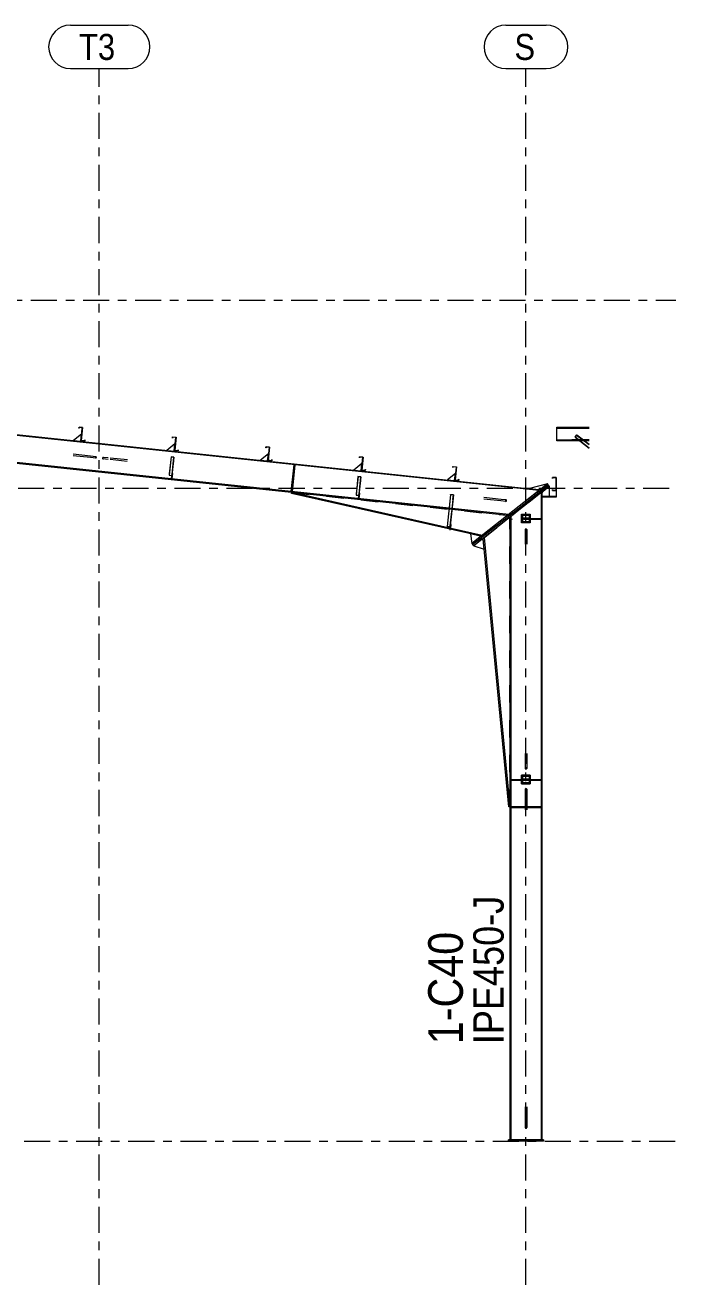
# Model space of a CAD drawing. Header units: millimetres. Extents: x -79 to 743, y -408 to 166.
# Drawn here: x 482.6 to 557.5, y -193.7 to -48.6 of the extents above; entities that cross this region are included whole.
import ezdxf

# ---------------------------------------------------------------- set-up
doc = ezdxf.new("R2010")
doc.units = ezdxf.units.MM
for name, pattern in [('XKITLINE00', [0]), ('XKITLINE02', [4, 2, -2]), ('XKITLINE03', [6, 3, -1, 1, -1])]:
    doc.linetypes.add(name, pattern=pattern)
for name, color, linetype, lineweight in [('Part', 2, 'Continuous', 0), ('PartMark', 7, 'Continuous', 0), ('S-grid', 1, 'Continuous', 0)]:
    doc.layers.add(name, color=color, linetype=linetype, lineweight=lineweight)
doc.styles.add('ARIAL', font='ARIAL.TTF')

# ---------------------------------------------------------------- blocks, each defined once
blk = doc.blocks.new('*A332')
at = {"layer": 'Part'}
blk.add_hatch(color=3, dxfattribs=at).paths.add_polyline_path([(532.49, -100.99), (532.5, -100.88), (532.52, -100.89), (532.51, -101.01), (532.09, -100.97), (532.25, -99.47), (531.86, -99.43), (531.85, -99.54), (531.84, -99.54), (531.85, -99.42), (532.27, -99.46), (532.11, -100.95)], flags=17)
blk = doc.blocks.new('*A333')
at = {"layer": 'Part'}
blk.add_hatch(color=3, dxfattribs=at).paths.add_polyline_path([(521.72, -99.86), (521.73, -99.75), (521.75, -99.75), (521.73, -99.87), (521.32, -99.83), (521.48, -98.34), (521.09, -98.3), (521.08, -98.41), (521.06, -98.4), (521.08, -98.28), (521.49, -98.32), (521.33, -99.82)], flags=17)
blk = doc.blocks.new('*A334')
at = {"layer": 'Part'}
blk.add_hatch(color=3, dxfattribs=at).paths.add_polyline_path([(510.95, -98.72), (510.96, -98.61), (510.97, -98.61), (510.96, -98.74), (510.54, -98.69), (510.7, -97.2), (510.32, -97.16), (510.31, -97.27), (510.29, -97.27), (510.3, -97.14), (510.72, -97.19), (510.56, -98.68)], flags=17)
blk = doc.blocks.new('*A335')
at = {"layer": 'Part'}
blk.add_hatch(color=3, dxfattribs=at).paths.add_polyline_path([(500.17, -97.58), (500.18, -97.48), (500.2, -97.48), (500.19, -97.6), (499.77, -97.56), (499.93, -96.06), (499.54, -96.02), (499.53, -96.13), (499.52, -96.13), (499.53, -96.01), (499.95, -96.05), (499.79, -97.54)], flags=17)
blk = doc.blocks.new('*A336')
at = {"layer": 'Part'}
blk.add_hatch(color=3, dxfattribs=at).paths.add_polyline_path([(489.4, -96.45), (489.41, -96.34), (489.43, -96.34), (489.41, -96.46), (489, -96.42), (489.16, -94.93), (488.77, -94.89), (488.76, -95), (488.74, -94.99), (488.76, -94.87), (489.17, -94.91), (489.01, -96.41)], flags=17)
blk = doc.blocks.new('*A415')
at = {"layer": 'Part'}
blk.add_hatch(color=3, dxfattribs=at).paths.add_polyline_path([(520.9, -100.58), (520.91, -100.56), (521.24, -100.59), (521.19, -101.01), (521.18, -101.01), (521.22, -100.61)], flags=17)
blk = doc.blocks.new('*A416')
at = {"layer": 'Part'}
blk.add_hatch(color=3, dxfattribs=at).paths.add_polyline_path([(531.58, -102.66), (531.58, -102.63), (531.91, -102.67), (531.85, -103.23), (531.84, -103.23), (531.89, -102.69)], flags=17)
blk = doc.blocks.new('*A455')
at = {"layer": 'Part'}
blk.add_hatch(color=3, dxfattribs=at).paths.add_polyline_path([(499.36, -98.31), (499.36, -98.28), (499.69, -98.32), (499.65, -98.74), (499.63, -98.74), (499.67, -98.34)], flags=17)
blk = doc.blocks.new('*A456')
at = {"layer": 'Part'}
blk.add_hatch(color=3, dxfattribs=at).paths.add_polyline_path([(543.32, -100.79), (543.32, -100.67), (543.74, -100.67), (543.74, -102.19), (543.32, -102.19), (543.32, -102.06), (543.33, -102.06), (543.33, -102.17), (543.72, -102.17), (543.72, -100.68), (543.33, -100.68), (543.33, -100.79)], flags=17)
blk = doc.blocks.new('*A466')
at = {"layer": 'Part'}
h = blk.add_hatch(color=3, dxfattribs=at)
h.paths.add_polyline_path([(539.84, -135.87), (539.84, -135.04), (540.68, -135.04), (540.68, -135.87)], flags=17)
h.paths.add_polyline_path([(539.88, -135.07), (539.88, -135.84), (540.64, -135.84), (540.64, -135.07)])
blk = doc.blocks.new('*A467')
at = {"layer": 'Part'}
blk.add_hatch(color=3, dxfattribs=at).paths.add_polyline_path([(532.49, -100.99), (532.5, -100.88), (532.52, -100.89), (532.51, -101.01), (532.09, -100.97), (532.25, -99.47), (531.86, -99.43), (531.85, -99.54), (531.84, -99.54), (531.85, -99.42), (532.27, -99.46), (532.11, -100.95)], flags=17)
blk = doc.blocks.new('*A468')
at = {"layer": 'Part'}
blk.add_hatch(color=3, dxfattribs=at).paths.add_polyline_path([(521.72, -99.86), (521.73, -99.75), (521.75, -99.75), (521.73, -99.87), (521.32, -99.83), (521.48, -98.34), (521.09, -98.3), (521.08, -98.41), (521.06, -98.4), (521.08, -98.28), (521.49, -98.32), (521.33, -99.82)], flags=17)
blk = doc.blocks.new('*A469')
at = {"layer": 'Part'}
blk.add_hatch(color=3, dxfattribs=at).paths.add_polyline_path([(510.95, -98.72), (510.96, -98.61), (510.97, -98.61), (510.96, -98.74), (510.54, -98.69), (510.7, -97.2), (510.32, -97.16), (510.31, -97.27), (510.29, -97.27), (510.3, -97.14), (510.72, -97.19), (510.56, -98.68)], flags=17)
blk = doc.blocks.new('*A470')
at = {"layer": 'Part'}
blk.add_hatch(color=3, dxfattribs=at).paths.add_polyline_path([(500.17, -97.58), (500.18, -97.48), (500.2, -97.48), (500.19, -97.6), (499.77, -97.56), (499.93, -96.06), (499.54, -96.02), (499.53, -96.13), (499.52, -96.13), (499.53, -96.01), (499.95, -96.05), (499.79, -97.54)], flags=17)
blk = doc.blocks.new('*A471')
at = {"layer": 'Part'}
blk.add_hatch(color=3, dxfattribs=at).paths.add_polyline_path([(489.4, -96.45), (489.41, -96.34), (489.43, -96.34), (489.41, -96.46), (489, -96.42), (489.16, -94.93), (488.77, -94.89), (488.76, -95), (488.74, -94.99), (488.76, -94.87), (489.17, -94.91), (489.01, -96.41)], flags=17)
blk = doc.blocks.new('*A1520')
at = {"layer": 'S-grid', "color": 1, "linetype": 'XKITLINE03', "lineweight": 0}
blk.add_line((44.44, -177.12), (557.53, -177.12), dxfattribs=at)
blk = doc.blocks.new('*A1521')
at = {"layer": 'S-grid', "color": 1, "linetype": 'XKITLINE03', "lineweight": 0}
blk.add_line((429.22, -80.25), (557.53, -80.25), dxfattribs=at)
blk = doc.blocks.new('*A1522')
at = {"layer": 'S-grid', "color": 1, "linetype": 'XKITLINE03', "lineweight": 0}
blk.add_line((-22.24, -101.91), (557.53, -101.91), dxfattribs=at)
blk = doc.blocks.new('*A1535')
at = {"layer": 'Part', "color": 7, "linetype": 'XKITLINE02', "lineweight": 0}
for p, q in [((490.08, -98.38), (487.62, -98.12)), ((490.09, -98.21), (487.64, -97.95))]:
    blk.add_line(p, q, dxfattribs=at)
at = {"layer": 'Part', "color": 2, "linetype": 'XKITLINE00', "lineweight": 0}
for p, q in [((490.69, -98.44), (490.08, -98.38)), ((490.71, -98.28), (490.09, -98.21)), ((490.66, -98.3), (490.63, -98.35)), ((490.63, -98.35), (490.65, -98.41)), ((490.65, -98.41), (490.69, -98.44)), ((490.71, -98.28), (490.66, -98.3)), ((490.69, -98.44), (490.74, -98.42)), ((490.75, -98.31), (490.71, -98.28)), ((490.74, -98.42), (490.76, -98.37)), ((490.76, -98.37), (490.75, -98.31))]:
    blk.add_line(p, q, dxfattribs=at)
blk = doc.blocks.new('*A1536')
at = {"layer": 'Part', "color": 2, "linetype": 'XKITLINE00', "lineweight": 0}
for p, q in [((491.49, -98.38), (491.46, -98.44)), ((491.46, -98.44), (491.48, -98.5)), ((491.48, -98.5), (491.52, -98.53)), ((491.54, -98.36), (491.49, -98.38)), ((491.52, -98.53), (491.57, -98.51)), ((492.1, -98.59), (491.52, -98.53)), ((492.11, -98.43), (491.54, -98.36)), ((491.58, -98.39), (491.54, -98.36)), ((491.57, -98.51), (491.6, -98.45)), ((491.6, -98.45), (491.58, -98.39))]:
    blk.add_line(p, q, dxfattribs=at)
at = {"layer": 'Part', "color": 7, "linetype": 'XKITLINE02', "lineweight": 0}
for p, q in [((494.32, -98.83), (492.1, -98.59)), ((494.34, -98.66), (492.11, -98.43))]:
    blk.add_line(p, q, dxfattribs=at)
blk = doc.blocks.new('*A1538')
at = {"layer": 'Part', "color": 7, "linetype": 'XKITLINE02', "lineweight": 0}
for p, q in [((537.39, -103.2), (535.17, -102.97)), ((537.38, -103.37), (535.15, -103.13))]:
    blk.add_line(p, q, dxfattribs=at)
at = {"layer": 'Part', "color": 2, "linetype": 'XKITLINE00', "lineweight": 0}
for p, q in [((537.95, -103.43), (537.38, -103.37)), ((537.97, -103.26), (537.39, -103.2)), ((537.92, -103.28), (537.89, -103.34)), ((537.89, -103.34), (537.91, -103.4)), ((537.91, -103.4), (537.95, -103.43)), ((537.97, -103.26), (537.92, -103.28)), ((537.95, -103.43), (538, -103.41)), ((538.01, -103.29), (537.97, -103.26)), ((538, -103.41), (538.03, -103.35)), ((538.03, -103.35), (538.01, -103.29))]:
    blk.add_line(p, q, dxfattribs=at)
blk = doc.blocks.new('*A1539')
at = {"layer": 'Part', "color": 7, "linetype": 'XKITLINE02', "lineweight": 0}
for p, q in [((540.18, -173.18), (540.18, -175.05)), ((540.34, -173.18), (540.34, -175.05))]:
    blk.add_line(p, q, dxfattribs=at)
at = {"layer": 'Part', "color": 2, "linetype": 'XKITLINE00', "lineweight": 0}
for p, q in [((540.18, -175.05), (540.18, -175.56)), ((540.2, -175.51), (540.18, -175.56)), ((540.26, -175.49), (540.2, -175.51)), ((540.32, -175.51), (540.26, -175.49)), ((540.34, -175.56), (540.32, -175.51)), ((540.34, -175.05), (540.34, -175.56)), ((540.18, -175.56), (540.2, -175.61)), ((540.2, -175.61), (540.26, -175.63)), ((540.26, -175.63), (540.32, -175.61)), ((540.32, -175.61), (540.34, -175.56))]:
    blk.add_line(p, q, dxfattribs=at)
blk = doc.blocks.new('*A1540')
at = {"layer": 'Part', "color": 2, "linetype": 'XKITLINE00', "lineweight": 0}
for p, q in [((540.2, -136.53), (540.18, -136.58)), ((540.18, -136.58), (540.18, -137.09)), ((540.18, -136.58), (540.2, -136.63)), ((540.26, -136.51), (540.2, -136.53)), ((540.2, -136.63), (540.26, -136.65)), ((540.32, -136.53), (540.26, -136.51)), ((540.26, -136.65), (540.32, -136.63)), ((540.34, -136.58), (540.32, -136.53)), ((540.32, -136.63), (540.34, -136.58)), ((540.34, -136.58), (540.34, -137.09))]:
    blk.add_line(p, q, dxfattribs=at)
at = {"layer": 'Part', "color": 7, "linetype": 'XKITLINE02', "lineweight": 0}
for p, q in [((540.18, -137.09), (540.18, -138.95)), ((540.34, -137.09), (540.34, -138.95))]:
    blk.add_line(p, q, dxfattribs=at)
blk = doc.blocks.new('*A1541')
at = {"layer": 'Part', "color": 2, "linetype": 'XKITLINE00', "lineweight": 0}
for p, q in [((531.84, -99.54), (531.85, -99.42)), ((531.85, -99.54), (531.84, -99.54)), ((531.85, -99.42), (532.27, -99.46)), ((531.86, -99.43), (531.85, -99.54)), ((532.25, -99.47), (531.86, -99.43)), ((532.09, -100.97), (532.25, -99.47)), ((532.27, -99.46), (532.11, -100.95)), ((532.51, -101.01), (532.09, -100.97)), ((532.11, -100.95), (532.49, -100.99)), ((532.49, -100.99), (532.5, -100.88)), ((532.5, -100.88), (532.52, -100.89)), ((532.52, -100.89), (532.51, -101.01))]:
    blk.add_line(p, q, dxfattribs=at)
blk = doc.blocks.new('*A1542')
at = {"layer": 'Part', "color": 2, "linetype": 'XKITLINE00', "lineweight": 0}
for p, q in [((521.06, -98.4), (521.08, -98.28)), ((521.08, -98.41), (521.06, -98.4)), ((521.08, -98.28), (521.49, -98.32)), ((521.09, -98.3), (521.08, -98.41)), ((521.48, -98.34), (521.09, -98.3)), ((521.32, -99.83), (521.48, -98.34)), ((521.49, -98.32), (521.33, -99.82)), ((521.73, -99.87), (521.32, -99.83)), ((521.33, -99.82), (521.72, -99.86)), ((521.72, -99.86), (521.73, -99.75)), ((521.73, -99.75), (521.75, -99.75)), ((521.75, -99.75), (521.73, -99.87))]:
    blk.add_line(p, q, dxfattribs=at)
blk = doc.blocks.new('*A1543')
at = {"layer": 'Part', "color": 2, "linetype": 'XKITLINE00', "lineweight": 0}
for p, q in [((510.29, -97.27), (510.3, -97.14)), ((510.3, -97.14), (510.72, -97.19)), ((510.32, -97.16), (510.31, -97.27)), ((510.7, -97.2), (510.32, -97.16)), ((510.54, -98.69), (510.7, -97.2)), ((510.72, -97.19), (510.56, -98.68)), ((510.31, -97.27), (510.29, -97.27)), ((510.95, -98.72), (510.96, -98.61)), ((510.96, -98.61), (510.97, -98.61)), ((510.97, -98.61), (510.96, -98.74)), ((510.96, -98.74), (510.54, -98.69)), ((510.56, -98.68), (510.95, -98.72))]:
    blk.add_line(p, q, dxfattribs=at)
blk = doc.blocks.new('*A1544')
at = {"layer": 'Part', "color": 2, "linetype": 'XKITLINE00', "lineweight": 0}
for p, q in [((499.52, -96.13), (499.53, -96.01)), ((499.53, -96.13), (499.52, -96.13)), ((499.53, -96.01), (499.95, -96.05)), ((499.54, -96.02), (499.53, -96.13)), ((499.93, -96.06), (499.54, -96.02)), ((499.77, -97.56), (499.93, -96.06)), ((499.95, -96.05), (499.79, -97.54)), ((500.19, -97.6), (499.77, -97.56)), ((499.79, -97.54), (500.17, -97.58)), ((500.17, -97.58), (500.18, -97.48)), ((500.18, -97.48), (500.2, -97.48)), ((500.2, -97.48), (500.19, -97.6))]:
    blk.add_line(p, q, dxfattribs=at)
blk = doc.blocks.new('*A1545')
at = {"layer": 'Part', "color": 2, "linetype": 'XKITLINE00', "lineweight": 0}
for p, q in [((488.74, -94.99), (488.76, -94.87)), ((488.76, -95), (488.74, -94.99)), ((488.76, -94.87), (489.17, -94.91)), ((488.77, -94.89), (488.76, -95)), ((489.16, -94.93), (488.77, -94.89)), ((489, -96.42), (489.16, -94.93)), ((489.17, -94.91), (489.01, -96.41)), ((489.41, -96.46), (489, -96.42)), ((489.01, -96.41), (489.4, -96.45)), ((489.4, -96.45), (489.41, -96.34)), ((489.41, -96.34), (489.43, -96.34)), ((489.43, -96.34), (489.41, -96.46))]:
    blk.add_line(p, q, dxfattribs=at)
blk = doc.blocks.new('*A1550')
at = {"layer": 'Part', "color": 2, "linetype": 'XKITLINE00', "lineweight": 0}
for p, q in [((540.2, -106.61), (540.18, -106.66)), ((540.18, -106.66), (540.18, -107.05)), ((540.18, -106.66), (540.2, -106.72)), ((540.26, -106.59), (540.2, -106.61)), ((540.2, -106.72), (540.26, -106.74)), ((540.32, -106.61), (540.26, -106.59)), ((540.26, -106.74), (540.32, -106.72)), ((540.34, -106.66), (540.32, -106.61)), ((540.32, -106.72), (540.34, -106.66)), ((540.34, -106.66), (540.34, -107.05))]:
    blk.add_line(p, q, dxfattribs=at)
at = {"layer": 'Part', "color": 7, "linetype": 'XKITLINE02', "lineweight": 0}
for p, q in [((540.18, -107.05), (540.18, -108.37)), ((540.34, -107.05), (540.34, -108.37))]:
    blk.add_line(p, q, dxfattribs=at)
blk = doc.blocks.new('*A1551')
at = {"layer": 'Part', "color": 7, "linetype": 'XKITLINE02', "lineweight": 0}
for p, q in [((540.18, -132.48), (540.18, -133.79)), ((540.34, -132.48), (540.34, -133.79))]:
    blk.add_line(p, q, dxfattribs=at)
at = {"layer": 'Part', "color": 2, "linetype": 'XKITLINE00', "lineweight": 0}
for p, q in [((540.18, -133.79), (540.18, -134.18)), ((540.2, -134.13), (540.18, -134.18)), ((540.18, -134.18), (540.2, -134.24)), ((540.26, -134.11), (540.2, -134.13)), ((540.2, -134.24), (540.26, -134.26)), ((540.32, -134.13), (540.26, -134.11)), ((540.26, -134.26), (540.32, -134.24)), ((540.34, -134.18), (540.32, -134.13)), ((540.32, -134.24), (540.34, -134.18)), ((540.34, -133.79), (540.34, -134.18))]:
    blk.add_line(p, q, dxfattribs=at)
blk = doc.blocks.new('*A1552')
at = {"layer": 'Part', "color": 7, "linetype": 'XKITLINE02', "lineweight": 0}
for p, q in [((540.68, -135.04), (539.84, -135.04)), ((539.84, -135.04), (539.84, -135.87)), ((539.84, -135.87), (540.68, -135.87)), ((539.88, -135.84), (539.88, -135.07)), ((539.88, -135.07), (540.64, -135.07)), ((540.64, -135.84), (539.88, -135.84)), ((540.64, -135.07), (540.64, -135.84)), ((540.68, -135.87), (540.68, -135.04))]:
    blk.add_line(p, q, dxfattribs=at)
blk = doc.blocks.new('*A1553')
at = {"layer": 'Part', "color": 7, "linetype": 'XKITLINE02', "lineweight": 0}
for p, q in [((539.84, -104.98), (539.84, -105.82)), ((540.68, -104.98), (539.84, -104.98)), ((539.84, -105.82), (540.68, -105.82)), ((539.88, -105.78), (539.88, -105.02)), ((539.88, -105.02), (540.64, -105.02)), ((540.64, -105.78), (539.88, -105.78)), ((540.64, -105.02), (540.64, -105.78)), ((540.68, -105.82), (540.68, -104.98))]:
    blk.add_line(p, q, dxfattribs=at)
blk = doc.blocks.new('*A1554')
at = {"layer": 'Part', "color": 7, "linetype": 'XKITLINE02', "lineweight": 0}
for p, q in [((543.32, -100.67), (543.32, -100.79)), ((543.74, -100.67), (543.32, -100.67)), ((543.32, -100.79), (543.33, -100.79)), ((543.33, -100.79), (543.33, -100.68)), ((543.33, -100.68), (543.72, -100.68)), ((543.72, -100.68), (543.72, -102.17)), ((543.74, -102.19), (543.74, -100.67)), ((543.33, -102.06), (543.32, -102.06)), ((543.32, -102.06), (543.32, -102.19)), ((543.32, -102.19), (543.74, -102.19)), ((543.33, -102.17), (543.33, -102.06)), ((543.72, -102.17), (543.33, -102.17))]:
    blk.add_line(p, q, dxfattribs=at)
blk = doc.blocks.new('*A1555')
at = {"layer": 'Part', "color": 2, "linetype": 'XKITLINE00', "lineweight": 0}
for p, q in [((543.8, -94.87), (547.53, -94.87)), ((543.8, -96.46), (543.8, -94.87)), ((543.8, -94.99), (547.53, -94.99)), ((543.8, -95), (547.53, -95)), ((546.4, -96.42), (543.8, -96.42)), ((546.46, -96.46), (543.8, -96.46)), ((547.53, -96.42), (546.99, -96.42)), ((547.53, -96.46), (547.04, -96.46))]:
    blk.add_line(p, q, dxfattribs=at)
at = {"layer": 'Part', "color": 7, "linetype": 'XKITLINE02', "lineweight": 0}
for p, q in [((543.8, -94.89), (547.53, -94.89)), ((543.8, -94.91), (547.53, -94.91)), ((543.8, -94.93), (547.53, -94.93)), ((543.8, -96.34), (547.53, -96.34)), ((547.53, -96.34), (543.8, -96.34)), ((543.8, -96.41), (547.53, -96.41)), ((547.53, -96.45), (543.8, -96.45)), ((546.4, -96.42), (546.4, -96.42)), ((546.99, -96.42), (546.4, -96.42)), ((546.46, -96.46), (546.46, -96.46)), ((547.04, -96.46), (546.46, -96.46))]:
    blk.add_line(p, q, dxfattribs=at)
blk = doc.blocks.new('*A1808')
at = {"layer": 'S-grid', "color": 1, "linetype": 'XKITLINE03', "lineweight": 0}
blk.add_line((540.26, -193.67), (540.26, -53.58), dxfattribs=at)
at = {"layer": 'S-grid', "color": 3, "style": 'ARIAL', "width": 0.85}
blk.add_text('S', height=3, dxfattribs=at).set_placement((538.93, -52.58))
blk = doc.blocks.new('*A1809')
at = {"layer": 'S-grid', "color": 1, "linetype": 'XKITLINE03', "lineweight": 0}
blk.add_line((491.09, -193.67), (491.09, -53.58), dxfattribs=at)
at = {"layer": 'S-grid', "color": 3, "style": 'ARIAL', "width": 0.85}
blk.add_text('T3', height=3, dxfattribs=at).set_placement((488.76, -52.58))
blk = doc.blocks.new('*A1815')
at = {"layer": 'Part', "color": 2, "linetype": 'XKITLINE00', "lineweight": 0}
for p, q in [((513.26, -102.52), (513.29, -102.42)), ((535.09, -107.45), (513.26, -102.52)), ((535.2, -107.36), (513.29, -102.42)), ((538.05, -105.12), (538.02, -105.03))]:
    blk.add_line(p, q, dxfattribs=at)
at = {"layer": 'Part', "color": 7, "linetype": 'XKITLINE02', "lineweight": 0}
for p, q in [((513.29, -102.42), (538.02, -105.03)), ((535.09, -107.45), (538.05, -105.12)), ((535.2, -107.36), (538.05, -105.12)), ((538.02, -105.03), (538.05, -105.12)), ((538.05, -105.12), (538.05, -105.12))]:
    blk.add_line(p, q, dxfattribs=at)
blk = doc.blocks.new('*A1816')
at = {"layer": 'Part', "color": 2, "linetype": 'XKITLINE00', "lineweight": 0}
for p, q in [((510.65, -97.28), (510.49, -98.77)), ((510.69, -97.28), (510.65, -97.28)), ((510.54, -98.69), (510.54, -98.78))]:
    blk.add_line(p, q, dxfattribs=at)
at = {"layer": 'Part', "color": 7, "linetype": 'XKITLINE02', "lineweight": 0}
for p, q in [((510.54, -98.69), (510.69, -97.28)), ((510.54, -98.78), (510.49, -98.77))]:
    blk.add_line(p, q, dxfattribs=at)
blk = doc.blocks.new('*A1817')
at = {"layer": 'Part', "color": 2, "linetype": 'XKITLINE00', "lineweight": 0}
blk.add_line((510.58, -97.94), (509.67, -98.68), dxfattribs=at)
at = {"layer": 'Part', "color": 7, "linetype": 'XKITLINE02', "lineweight": 0}
for p, q in [((510.49, -98.77), (510.58, -97.94)), ((509.67, -98.68), (510.49, -98.77))]:
    blk.add_line(p, q, dxfattribs=at)
blk = doc.blocks.new('*A1818')
at = {"layer": 'Part', "color": 2, "linetype": 'XKITLINE00', "lineweight": 0}
for p, q in [((513.21, -102.3), (513.54, -99.2)), ((513.62, -99.21), (513.3, -102.31))]:
    blk.add_line(p, q, dxfattribs=at)
at = {"layer": 'Part', "color": 7, "linetype": 'XKITLINE02', "lineweight": 0}
for p, q in [((513.53, -99.33), (513.61, -99.34)), ((513.62, -99.21), (513.54, -99.2)), ((513.3, -102.31), (513.21, -102.3)), ((513.31, -102.19), (513.23, -102.18))]:
    blk.add_line(p, q, dxfattribs=at)
blk = doc.blocks.new('*A1819')
at = {"layer": 'Part', "color": 7, "linetype": 'XKITLINE02', "lineweight": 0}
for p, q in [((513.54, -99.2), (513.21, -102.3)), ((513.3, -102.31), (513.62, -99.21)), ((513.53, -99.33), (513.61, -99.34)), ((513.62, -99.21), (513.54, -99.2)), ((513.21, -102.3), (513.3, -102.31)), ((513.23, -102.18), (513.31, -102.19))]:
    blk.add_line(p, q, dxfattribs=at)
blk = doc.blocks.new('*A1820')
at = {"layer": 'Part', "color": 2, "linetype": 'XKITLINE00', "lineweight": 0}
for p, q in [((520.9, -100.58), (520.68, -102.7)), ((520.9, -100.58), (520.91, -100.56)), ((521.22, -100.61), (520.9, -100.58)), ((520.91, -100.56), (521.24, -100.59)), ((521.18, -101.01), (520.97, -102.98)), ((521.24, -100.59), (521.01, -102.76)), ((521.18, -101.01), (521.22, -100.61)), ((521.18, -101.01), (521.19, -101.01)), ((520.68, -102.7), (521, -102.73)), ((520.97, -102.98), (520.99, -102.98))]:
    blk.add_line(p, q, dxfattribs=at)
at = {"layer": 'Part', "color": 7, "linetype": 'XKITLINE02', "lineweight": 0}
for p, q in [((520.68, -102.68), (521.01, -102.72)), ((520.99, -102.98), (521.01, -102.76))]:
    blk.add_line(p, q, dxfattribs=at)
blk = doc.blocks.new('*A1821')
at = {"layer": 'Part', "color": 7, "linetype": 'XKITLINE02', "lineweight": 0}
for p, q in [((520.91, -100.56), (520.68, -102.7)), ((521.22, -100.61), (520.97, -102.98)), ((520.99, -102.98), (521.24, -100.59)), ((520.68, -102.68), (521.01, -102.72)), ((520.68, -102.7), (521, -102.73)), ((520.97, -102.98), (520.99, -102.98))]:
    blk.add_line(p, q, dxfattribs=at)
blk = doc.blocks.new('*A1822')
at = {"layer": 'Part', "color": 2, "linetype": 'XKITLINE00', "lineweight": 0}
for p, q in [((521.43, -98.42), (521.27, -99.91)), ((521.47, -98.42), (521.43, -98.42)), ((521.32, -99.83), (521.31, -99.91))]:
    blk.add_line(p, q, dxfattribs=at)
at = {"layer": 'Part', "color": 7, "linetype": 'XKITLINE02', "lineweight": 0}
for p, q in [((521.32, -99.83), (521.47, -98.42)), ((521.31, -99.91), (521.27, -99.91))]:
    blk.add_line(p, q, dxfattribs=at)
blk = doc.blocks.new('*A1823')
at = {"layer": 'Part', "color": 2, "linetype": 'XKITLINE00', "lineweight": 0}
blk.add_line((521.36, -99.08), (520.44, -99.82), dxfattribs=at)
at = {"layer": 'Part', "color": 7, "linetype": 'XKITLINE02', "lineweight": 0}
for p, q in [((520.44, -99.82), (521.27, -99.91)), ((521.27, -99.91), (521.36, -99.08))]:
    blk.add_line(p, q, dxfattribs=at)
blk = doc.blocks.new('*A1824')
at = {"layer": 'Part', "color": 2, "linetype": 'XKITLINE00', "lineweight": 0}
for p, q in [((531.58, -102.66), (531.19, -106.34)), ((531.91, -102.67), (531.53, -106.28)), ((531.58, -102.66), (531.58, -102.63)), ((531.58, -102.63), (531.91, -102.67)), ((531.89, -102.69), (531.58, -102.66)), ((531.84, -103.23), (531.89, -102.69)), ((531.84, -103.23), (531.49, -106.52)), ((531.84, -103.23), (531.85, -103.23)), ((531.19, -106.34), (531.5, -106.38))]:
    blk.add_line(p, q, dxfattribs=at)
at = {"layer": 'Part', "color": 7, "linetype": 'XKITLINE02', "lineweight": 0}
for p, q in [((531.52, -106.37), (531.19, -106.33)), ((531.49, -106.52), (531.48, -106.56)), ((531.48, -106.56), (531.5, -106.57)), ((531.53, -106.28), (531.5, -106.57))]:
    blk.add_line(p, q, dxfattribs=at)
blk = doc.blocks.new('*A1825')
at = {"layer": 'Part', "color": 7, "linetype": 'XKITLINE02', "lineweight": 0}
for p, q in [((531.58, -102.63), (531.19, -106.34)), ((531.89, -102.69), (531.48, -106.56)), ((531.5, -106.57), (531.91, -102.67)), ((531.19, -106.33), (531.52, -106.37)), ((531.19, -106.34), (531.5, -106.38)), ((531.48, -106.56), (531.5, -106.57))]:
    blk.add_line(p, q, dxfattribs=at)
blk = doc.blocks.new('*A1826')
at = {"layer": 'Part', "color": 2, "linetype": 'XKITLINE00', "lineweight": 0}
for p, q in [((532.2, -99.55), (532.04, -101.04)), ((532.24, -99.56), (532.2, -99.55)), ((532.09, -100.97), (532.08, -101.05))]:
    blk.add_line(p, q, dxfattribs=at)
at = {"layer": 'Part', "color": 7, "linetype": 'XKITLINE02', "lineweight": 0}
for p, q in [((532.09, -100.97), (532.24, -99.56)), ((532.08, -101.05), (532.04, -101.04))]:
    blk.add_line(p, q, dxfattribs=at)
blk = doc.blocks.new('*A1827')
at = {"layer": 'Part', "color": 2, "linetype": 'XKITLINE00', "lineweight": 0}
blk.add_line((532.13, -100.22), (531.21, -100.96), dxfattribs=at)
at = {"layer": 'Part', "color": 7, "linetype": 'XKITLINE02', "lineweight": 0}
for p, q in [((531.21, -100.96), (532.04, -101.04)), ((532.04, -101.04), (532.13, -100.22))]:
    blk.add_line(p, q, dxfattribs=at)
blk = doc.blocks.new('*A1828')
at = {"layer": 'Part', "color": 2, "linetype": 'XKITLINE00', "lineweight": 0}
for p, q in [((520.97, -103.12), (521.01, -102.76)), ((521.08, -102.5), (521.01, -103.12)), ((521.04, -102.5), (521.08, -102.5))]:
    blk.add_line(p, q, dxfattribs=at)
at = {"layer": 'Part', "color": 7, "linetype": 'XKITLINE02', "lineweight": 0}
for p, q in [((520.98, -103), (521.03, -103)), ((521.01, -102.76), (521.04, -102.5)), ((521.01, -103.12), (520.97, -103.12))]:
    blk.add_line(p, q, dxfattribs=at)
blk = doc.blocks.new('*A1829')
at = {"layer": 'Part', "color": 7, "linetype": 'XKITLINE02', "lineweight": 0}
for p, q in [((521.04, -102.5), (520.97, -103.12)), ((520.98, -103), (521.03, -103)), ((521.01, -103.12), (521.08, -102.5)), ((521.08, -102.5), (521.04, -102.5)), ((520.97, -103.12), (521.01, -103.12))]:
    blk.add_line(p, q, dxfattribs=at)
blk = doc.blocks.new('*A1830')
at = {"layer": 'Part', "color": 7, "linetype": 'XKITLINE02', "lineweight": 0}
for p, q in [((531.51, -106.53), (531.49, -106.64)), ((531.5, -106.57), (531.54, -106.58)), ((531.53, -106.28), (531.55, -106.08)), ((531.55, -106.54), (531.53, -106.65))]:
    blk.add_line(p, q, dxfattribs=at)
at = {"layer": 'Part', "color": 2, "linetype": 'XKITLINE00', "lineweight": 0}
for p, q in [((531.49, -106.64), (531.49, -106.7)), ((531.53, -106.7), (531.49, -106.7)), ((531.53, -106.28), (531.51, -106.53)), ((531.53, -106.7), (531.53, -106.65)), ((531.59, -106.08), (531.55, -106.54)), ((531.55, -106.08), (531.59, -106.08))]:
    blk.add_line(p, q, dxfattribs=at)
blk = doc.blocks.new('*A1831')
at = {"layer": 'Part', "color": 7, "linetype": 'XKITLINE02', "lineweight": 0}
for p, q in [((531.55, -106.08), (531.49, -106.7)), ((531.49, -106.7), (531.53, -106.7)), ((531.5, -106.57), (531.54, -106.58)), ((531.53, -106.7), (531.59, -106.08)), ((531.59, -106.08), (531.55, -106.08))]:
    blk.add_line(p, q, dxfattribs=at)
blk = doc.blocks.new('*A1832')
at = {"layer": 'Part', "color": 2, "linetype": 'XKITLINE00', "lineweight": 0}
for p, q in [((542.74, -101.42), (534.04, -108.28)), ((542.85, -101.55), (534.14, -108.41)), ((542.85, -101.55), (542.74, -101.42)), ((534.04, -108.28), (534.14, -108.41))]:
    blk.add_line(p, q, dxfattribs=at)
blk = doc.blocks.new('*A1833')
at = {"layer": 'Part', "color": 2, "linetype": 'XKITLINE00', "lineweight": 0}
for p, q in [((542.85, -101.55), (534.14, -108.41)), ((542.95, -101.68), (542.85, -101.55)), ((542.95, -101.68), (534.24, -108.54)), ((534.24, -108.54), (534.14, -108.41))]:
    blk.add_line(p, q, dxfattribs=at)
blk = doc.blocks.new('*A1834')
at = {"layer": 'Part', "color": 7, "linetype": 'XKITLINE02', "lineweight": 0}
for p, q in [((539.76, -105.36), (539.76, -105.44)), ((540.76, -105.36), (539.76, -105.36)), ((539.76, -105.44), (540.76, -105.44)), ((540.76, -105.44), (540.76, -105.36))]:
    blk.add_line(p, q, dxfattribs=at)
blk = doc.blocks.new('*A1835')
at = {"layer": 'Part', "color": 7, "linetype": 'XKITLINE02', "lineweight": 0}
for p, q in [((539.76, -104.9), (540.76, -104.9)), ((539.76, -105.9), (539.76, -104.9)), ((540.76, -105.9), (539.76, -105.9)), ((540.76, -104.9), (540.76, -105.9))]:
    blk.add_line(p, q, dxfattribs=at)
blk = doc.blocks.new('*A1836')
at = {"layer": 'Part', "color": 7, "linetype": 'XKITLINE02', "lineweight": 0}
for p, q in [((542.02, -105.44), (538.5, -105.44)), ((538.5, -105.53), (538.5, -105.44)), ((542.02, -105.53), (538.5, -105.53)), ((538.63, -105.44), (538.63, -105.53)), ((541.89, -105.53), (541.89, -105.44)), ((542.02, -105.44), (542.02, -105.53))]:
    blk.add_line(p, q, dxfattribs=at)
blk = doc.blocks.new('*A1837')
at = {"layer": 'Part', "color": 2, "linetype": 'XKITLINE00', "lineweight": 0}
for p, q in [((543.78, -102.85), (542.14, -102.85)), ((542.14, -102.89), (543.78, -102.89)), ((543.78, -102.89), (543.78, -102.85))]:
    blk.add_line(p, q, dxfattribs=at)
at = {"layer": 'Part', "color": 7, "linetype": 'XKITLINE02', "lineweight": 0}
blk.add_line((542.14, -102.85), (542.14, -102.89), dxfattribs=at)
blk = doc.blocks.new('*A1838')
at = {"layer": 'Part', "color": 2, "linetype": 'XKITLINE00', "lineweight": 0}
for p, q in [((543.78, -100.77), (543.74, -100.77)), ((543.78, -102.85), (543.78, -100.77)), ((543.74, -102.19), (543.74, -102.85)), ((543.74, -102.85), (543.78, -102.85))]:
    blk.add_line(p, q, dxfattribs=at)
at = {"layer": 'Part', "color": 7, "linetype": 'XKITLINE02', "lineweight": 0}
blk.add_line((543.74, -100.77), (543.74, -102.19), dxfattribs=at)
blk = doc.blocks.new('*A1839')
at = {"layer": 'Part', "color": 2, "linetype": 'XKITLINE00', "lineweight": 0}
for p, q in [((542.14, -102.45), (542.23, -102.24)), ((542.95, -101.68), (542.95, -102.85))]:
    blk.add_line(p, q, dxfattribs=at)
at = {"layer": 'Part', "color": 7, "linetype": 'XKITLINE02', "lineweight": 0}
for p, q in [((542.14, -102.85), (542.14, -102.45)), ((542.95, -102.85), (542.14, -102.85)), ((542.23, -102.24), (542.95, -101.68))]:
    blk.add_line(p, q, dxfattribs=at)
blk = doc.blocks.new('*A1840')
at = {"layer": 'Part', "color": 7, "linetype": 'XKITLINE02', "lineweight": 0}
for p, q in [((535.23, -107.76), (534.24, -108.54)), ((535.45, -108.93), (535.34, -107.81))]:
    blk.add_line(p, q, dxfattribs=at)
at = {"layer": 'Part', "color": 2, "linetype": 'XKITLINE00', "lineweight": 0}
for p, q in [((534.24, -108.54), (535.45, -108.93)), ((535.34, -107.81), (535.23, -107.76))]:
    blk.add_line(p, q, dxfattribs=at)
blk = doc.blocks.new('*A1841')
at = {"layer": 'Part', "color": 2, "linetype": 'XKITLINE00', "lineweight": 0}
for p, q in [((533.87, -107.17), (534.04, -108.28)), ((534.97, -107.42), (535, -107.53))]:
    blk.add_line(p, q, dxfattribs=at)
at = {"layer": 'Part', "color": 7, "linetype": 'XKITLINE02', "lineweight": 0}
for p, q in [((534.97, -107.42), (533.87, -107.17)), ((535, -107.53), (534.04, -108.28))]:
    blk.add_line(p, q, dxfattribs=at)
blk = doc.blocks.new('*A1842')
at = {"layer": 'Part', "color": 2, "linetype": 'XKITLINE00', "lineweight": 0}
for p, q in [((542.74, -101.42), (540.66, -101.95)), ((541.77, -102.07), (542, -102.01))]:
    blk.add_line(p, q, dxfattribs=at)
at = {"layer": 'Part', "color": 7, "linetype": 'XKITLINE02', "lineweight": 0}
for p, q in [((542, -102.01), (542.74, -101.42)), ((540.66, -101.95), (541.77, -102.07))]:
    blk.add_line(p, q, dxfattribs=at)
blk = doc.blocks.new('*A1986')
at = {"layer": 'Part', "color": 7, "linetype": 'XKITLINE02', "lineweight": 0}
for p, q in [((442.46, -94.95), (442.81, -91.63)), ((445.54, -95.27), (445.21, -95.24)), ((445.56, -95.17), (445.22, -95.13)), ((541.9, -102.08), (538.15, -105.04)), ((531.73, -104.36), (531.4, -104.33)), ((531.74, -104.26), (531.41, -104.22))]:
    blk.add_line(p, q, dxfattribs=at)
at = {"layer": 'Part', "color": 2, "linetype": 'XKITLINE00', "lineweight": 0}
for p, q in [((541.78, -102.18), (442.8, -91.74)), ((442.81, -91.63), (541.9, -102.08)), ((445.21, -95.24), (442.46, -94.95)), ((445.22, -95.13), (442.47, -94.84)), ((531.4, -104.33), (445.54, -95.27)), ((531.41, -104.22), (445.56, -95.17)), ((538.15, -105.04), (531.73, -104.36)), ((538.27, -104.94), (531.74, -104.26))]:
    blk.add_line(p, q, dxfattribs=at)
blk = doc.blocks.new('*A1987')
at = {"layer": 'Part', "color": 7, "linetype": 'XKITLINE02', "lineweight": 0}
for p, q in [((542.14, -102.32), (538.39, -105.28)), ((538.5, -135.5), (538.5, -135.58)), ((542.02, -135.5), (542.02, -135.58)), ((538.39, -176.95), (542.14, -176.95))]:
    blk.add_line(p, q, dxfattribs=at)
at = {"layer": 'Part', "color": 2, "linetype": 'XKITLINE00', "lineweight": 0}
for p, q in [((542.02, -102.41), (542.02, -135.5)), ((542.14, -176.95), (542.14, -102.32)), ((538.39, -105.28), (538.39, -176.95)), ((538.5, -105.19), (538.5, -135.5)), ((538.5, -135.58), (538.5, -176.95)), ((542.02, -135.58), (542.02, -176.95))]:
    blk.add_line(p, q, dxfattribs=at)
blk = doc.blocks.new('*A1988')
at = {"layer": 'Part', "color": 7, "linetype": 'XKITLINE02', "lineweight": 0}
for p, q in [((535.33, -107.69), (538.29, -105.35)), ((538.29, -105.35), (538.39, -105.4)), ((538.39, -138.61), (538.39, -105.4)), ((538.39, -138.61), (538.39, -105.4)), ((538.39, -105.4), (538.39, -105.4))]:
    blk.add_line(p, q, dxfattribs=at)
at = {"layer": 'Part', "color": 2, "linetype": 'XKITLINE00', "lineweight": 0}
for p, q in [((538.39, -105.4), (538.29, -105.35)), ((538.27, -138.62), (535.33, -107.69)), ((535.44, -107.6), (538.39, -138.61)), ((538.39, -138.61), (538.27, -138.62))]:
    blk.add_line(p, q, dxfattribs=at)
blk = doc.blocks.new('*A1989')
at = {"layer": 'Part', "color": 2, "linetype": 'XKITLINE00', "lineweight": 0}
for p, q in [((542.02, -138.61), (538.5, -138.61)), ((538.5, -138.69), (542.02, -138.69))]:
    blk.add_line(p, q, dxfattribs=at)
at = {"layer": 'Part', "color": 7, "linetype": 'XKITLINE02', "lineweight": 0}
for p, q in [((538.5, -138.61), (538.5, -138.69)), ((538.63, -138.69), (538.63, -138.61)), ((541.89, -138.69), (541.89, -138.61)), ((542.02, -138.61), (542.02, -138.69))]:
    blk.add_line(p, q, dxfattribs=at)
blk = doc.blocks.new('*A1990')
at = {"layer": 'Part', "color": 2, "linetype": 'XKITLINE00', "lineweight": 0}
for p, q in [((539.76, -135.5), (538.5, -135.5)), ((538.5, -135.58), (538.5, -135.5)), ((539.76, -135.58), (538.5, -135.58)), ((542.02, -135.5), (540.76, -135.5)), ((542.02, -135.58), (540.76, -135.58)), ((542.02, -135.5), (542.02, -135.58))]:
    blk.add_line(p, q, dxfattribs=at)
at = {"layer": 'Part', "color": 7, "linetype": 'XKITLINE02', "lineweight": 0}
for p, q in [((538.63, -135.58), (538.63, -135.5)), ((540.76, -135.5), (539.76, -135.5)), ((540.76, -135.58), (539.76, -135.58)), ((541.89, -135.58), (541.89, -135.5))]:
    blk.add_line(p, q, dxfattribs=at)
blk = doc.blocks.new('*A1991')
at = {"layer": 'Part', "color": 7, "linetype": 'XKITLINE02', "lineweight": 0}
for p, q in [((539.76, -135.5), (539.76, -135.41)), ((539.76, -135.41), (540.76, -135.41)), ((540.76, -135.5), (539.76, -135.5)), ((540.76, -135.41), (540.76, -135.5))]:
    blk.add_line(p, q, dxfattribs=at)
blk = doc.blocks.new('*A1992')
at = {"layer": 'Part', "color": 2, "linetype": 'XKITLINE00', "lineweight": 0}
for p, q in [((540.76, -134.95), (539.76, -134.95)), ((539.76, -134.95), (539.76, -135.95)), ((539.76, -135.95), (540.76, -135.95)), ((540.76, -135.95), (540.76, -134.95))]:
    blk.add_line(p, q, dxfattribs=at)
blk = doc.blocks.new('*A1993')
at = {"layer": 'Part', "color": 7, "linetype": 'XKITLINE02', "lineweight": 0}
for p, q in [((542.02, -135.5), (538.5, -135.5)), ((538.5, -135.58), (538.5, -135.5)), ((542.02, -135.58), (538.5, -135.58)), ((538.63, -135.5), (538.63, -135.58)), ((541.89, -135.58), (541.89, -135.5)), ((542.02, -135.5), (542.02, -135.58))]:
    blk.add_line(p, q, dxfattribs=at)
blk = doc.blocks.new('*A1994')
at = {"layer": 'Part', "color": 7, "linetype": 'XKITLINE02', "lineweight": 0}
for p, q in [((539.76, -135.41), (539.76, -135.5)), ((540.76, -135.41), (539.76, -135.41)), ((539.76, -135.5), (540.76, -135.5)), ((540.76, -135.5), (540.76, -135.41))]:
    blk.add_line(p, q, dxfattribs=at)
blk = doc.blocks.new('*A1995')
at = {"layer": 'Part', "color": 7, "linetype": 'XKITLINE02', "lineweight": 0}
for p, q in [((539.76, -134.95), (540.76, -134.95)), ((539.76, -135.95), (539.76, -134.95)), ((540.76, -135.95), (539.76, -135.95)), ((540.76, -134.95), (540.76, -135.95))]:
    blk.add_line(p, q, dxfattribs=at)
blk = doc.blocks.new('*A2023')
at = {"layer": 'Part', "color": 2, "linetype": 'XKITLINE00', "lineweight": 0}
for p, q in [((489.1, -95.01), (488.95, -96.5)), ((489.15, -95.01), (489.1, -95.01)), ((489, -96.42), (488.99, -96.5))]:
    blk.add_line(p, q, dxfattribs=at)
at = {"layer": 'Part', "color": 7, "linetype": 'XKITLINE02', "lineweight": 0}
for p, q in [((489, -96.42), (489.15, -95.01)), ((488.99, -96.5), (488.95, -96.5))]:
    blk.add_line(p, q, dxfattribs=at)
blk = doc.blocks.new('*A2024')
at = {"layer": 'Part', "color": 2, "linetype": 'XKITLINE00', "lineweight": 0}
blk.add_line((489.03, -95.67), (488.12, -96.41), dxfattribs=at)
at = {"layer": 'Part', "color": 7, "linetype": 'XKITLINE02', "lineweight": 0}
for p, q in [((488.95, -96.5), (489.03, -95.67)), ((488.12, -96.41), (488.95, -96.5))]:
    blk.add_line(p, q, dxfattribs=at)
blk = doc.blocks.new('*A2025')
at = {"layer": 'Part', "color": 2, "linetype": 'XKITLINE00', "lineweight": 0}
for p, q in [((499.36, -98.31), (499.13, -100.42)), ((499.36, -98.31), (499.36, -98.28)), ((499.36, -98.28), (499.69, -98.32)), ((499.67, -98.34), (499.36, -98.31)), ((499.69, -98.32), (499.46, -100.49)), ((499.63, -98.74), (499.67, -98.34)), ((499.63, -98.74), (499.42, -100.71)), ((499.63, -98.74), (499.65, -98.74)), ((499.13, -100.42), (499.45, -100.46)), ((499.42, -100.71), (499.44, -100.71))]:
    blk.add_line(p, q, dxfattribs=at)
at = {"layer": 'Part', "color": 7, "linetype": 'XKITLINE02', "lineweight": 0}
for p, q in [((499.13, -100.41), (499.47, -100.45)), ((499.44, -100.71), (499.46, -100.49))]:
    blk.add_line(p, q, dxfattribs=at)
blk = doc.blocks.new('*A2026')
at = {"layer": 'Part', "color": 7, "linetype": 'XKITLINE02', "lineweight": 0}
for p, q in [((499.36, -98.28), (499.13, -100.42)), ((499.67, -98.34), (499.42, -100.71)), ((499.44, -100.71), (499.69, -98.32)), ((499.13, -100.41), (499.47, -100.45)), ((499.13, -100.42), (499.45, -100.46)), ((499.42, -100.71), (499.44, -100.71))]:
    blk.add_line(p, q, dxfattribs=at)
blk = doc.blocks.new('*A2027')
at = {"layer": 'Part', "color": 2, "linetype": 'XKITLINE00', "lineweight": 0}
for p, q in [((499.88, -96.14), (499.72, -97.64)), ((499.92, -96.15), (499.88, -96.14)), ((499.77, -97.56), (499.76, -97.64))]:
    blk.add_line(p, q, dxfattribs=at)
at = {"layer": 'Part', "color": 7, "linetype": 'XKITLINE02', "lineweight": 0}
for p, q in [((499.77, -97.56), (499.92, -96.15)), ((499.76, -97.64), (499.72, -97.64))]:
    blk.add_line(p, q, dxfattribs=at)
blk = doc.blocks.new('*A2028')
at = {"layer": 'Part', "color": 2, "linetype": 'XKITLINE00', "lineweight": 0}
blk.add_line((499.81, -96.81), (498.89, -97.55), dxfattribs=at)
at = {"layer": 'Part', "color": 7, "linetype": 'XKITLINE02', "lineweight": 0}
for p, q in [((499.72, -97.64), (499.81, -96.81)), ((498.89, -97.55), (499.72, -97.64))]:
    blk.add_line(p, q, dxfattribs=at)
blk = doc.blocks.new('*A2029')
at = {"layer": 'Part', "color": 2, "linetype": 'XKITLINE00', "lineweight": 0}
for p, q in [((499.42, -100.85), (499.46, -100.49)), ((499.53, -100.23), (499.47, -100.85)), ((499.49, -100.23), (499.53, -100.23))]:
    blk.add_line(p, q, dxfattribs=at)
at = {"layer": 'Part', "color": 7, "linetype": 'XKITLINE02', "lineweight": 0}
for p, q in [((499.47, -100.85), (499.42, -100.85)), ((499.44, -100.72), (499.48, -100.73)), ((499.46, -100.49), (499.49, -100.23))]:
    blk.add_line(p, q, dxfattribs=at)
blk = doc.blocks.new('*A2030')
at = {"layer": 'Part', "color": 7, "linetype": 'XKITLINE02', "lineweight": 0}
for p, q in [((499.49, -100.23), (499.42, -100.85)), ((499.42, -100.85), (499.47, -100.85)), ((499.44, -100.72), (499.48, -100.73)), ((499.47, -100.85), (499.53, -100.23)), ((499.53, -100.23), (499.49, -100.23))]:
    blk.add_line(p, q, dxfattribs=at)
blk = doc.blocks.new('*A2033')
at = {"layer": 'Part', "color": 2, "linetype": 'XKITLINE00', "lineweight": 0}
for p, q in [((543.32, -100.79), (543.32, -100.67)), ((543.32, -100.67), (543.74, -100.67)), ((543.33, -100.79), (543.32, -100.79)), ((543.72, -100.68), (543.33, -100.68)), ((543.33, -100.68), (543.33, -100.79)), ((543.72, -102.17), (543.72, -100.68)), ((543.74, -100.67), (543.74, -102.19)), ((543.32, -102.19), (543.32, -102.06)), ((543.32, -102.06), (543.33, -102.06)), ((543.74, -102.19), (543.32, -102.19)), ((543.33, -102.06), (543.33, -102.17)), ((543.33, -102.17), (543.72, -102.17))]:
    blk.add_line(p, q, dxfattribs=at)
blk = doc.blocks.new('*A2060')
at = {"layer": 'Part', "color": 2, "linetype": 'XKITLINE00', "lineweight": 0}
for p, q in [((542.26, -176.95), (538.26, -176.95)), ((538.26, -177.12), (538.26, -176.95)), ((542.26, -176.95), (542.26, -177.12)), ((542.26, -177.12), (538.26, -177.12))]:
    blk.add_line(p, q, dxfattribs=at)
blk = doc.blocks.new('*A2061')
at = {"layer": 'Part', "color": 2, "linetype": 'XKITLINE00', "lineweight": 0}
for p, q in [((539.84, -135.04), (539.84, -135.87)), ((539.84, -135.04), (540.68, -135.04)), ((540.68, -135.87), (539.84, -135.87)), ((539.88, -135.84), (539.88, -135.07)), ((539.88, -135.07), (540.64, -135.07)), ((540.64, -135.84), (539.88, -135.84)), ((540.64, -135.07), (540.64, -135.84)), ((540.68, -135.04), (540.68, -135.87))]:
    blk.add_line(p, q, dxfattribs=at)
blk = doc.blocks.new('*A2062')
at = {"layer": 'Part', "color": 7, "linetype": 'XKITLINE02', "lineweight": 0}
for p, q in [((542.02, -138.61), (538.5, -138.61)), ((538.5, -138.61), (538.5, -138.69)), ((542.02, -138.69), (538.5, -138.69)), ((538.63, -138.69), (538.63, -138.61)), ((541.89, -138.69), (541.89, -138.61)), ((542.02, -138.69), (542.02, -138.61))]:
    blk.add_line(p, q, dxfattribs=at)
blk = doc.blocks.new('*A2063')
at = {"layer": 'Part', "color": 2, "linetype": 'XKITLINE00', "lineweight": 0}
for p, q in [((546.1, -95.76), (546.12, -95.75)), ((546.12, -95.75), (547.53, -96.84)), ((545.91, -96.04), (546.1, -95.79)), ((545.91, -96.04), (547.53, -97.29)), ((547.53, -97.29), (545.91, -96.04)), ((545.91, -96.04), (545.91, -96.04)), ((546.1, -95.76), (547.53, -96.86)), ((546.1, -95.79), (546.1, -95.76)), ((546.1, -95.79), (547.53, -96.89))]:
    blk.add_line(p, q, dxfattribs=at)
at = {"layer": 'Part', "color": 7, "linetype": 'XKITLINE02', "lineweight": 0}
for p, q in [((546.12, -95.75), (546.12, -95.78)), ((546.12, -95.78), (545.91, -96.04)), ((546.12, -95.78), (547.53, -96.87))]:
    blk.add_line(p, q, dxfattribs=at)
blk = doc.blocks.new('*A2068')
at = {"layer": 'Part', "color": 2, "linetype": 'XKITLINE00', "lineweight": 0}
for p, q in [((531.84, -99.54), (531.85, -99.42)), ((531.85, -99.54), (531.84, -99.54)), ((531.85, -99.42), (532.27, -99.46)), ((531.86, -99.43), (531.85, -99.54)), ((532.25, -99.47), (531.86, -99.43)), ((532.09, -100.97), (532.25, -99.47)), ((532.27, -99.46), (532.11, -100.95)), ((532.51, -101.01), (532.09, -100.97)), ((532.11, -100.95), (532.49, -100.99)), ((532.49, -100.99), (532.5, -100.88)), ((532.5, -100.88), (532.52, -100.89)), ((532.52, -100.89), (532.51, -101.01))]:
    blk.add_line(p, q, dxfattribs=at)
blk = doc.blocks.new('*A2069')
at = {"layer": 'Part', "color": 2, "linetype": 'XKITLINE00', "lineweight": 0}
for p, q in [((521.06, -98.4), (521.08, -98.28)), ((521.08, -98.41), (521.06, -98.4)), ((521.08, -98.28), (521.49, -98.32)), ((521.09, -98.3), (521.08, -98.41)), ((521.48, -98.34), (521.09, -98.3)), ((521.32, -99.83), (521.48, -98.34)), ((521.49, -98.32), (521.33, -99.82)), ((521.73, -99.87), (521.32, -99.83)), ((521.33, -99.82), (521.72, -99.86)), ((521.72, -99.86), (521.73, -99.75)), ((521.73, -99.75), (521.75, -99.75)), ((521.75, -99.75), (521.73, -99.87))]:
    blk.add_line(p, q, dxfattribs=at)
blk = doc.blocks.new('*A2070')
at = {"layer": 'Part', "color": 2, "linetype": 'XKITLINE00', "lineweight": 0}
for p, q in [((510.29, -97.27), (510.3, -97.14)), ((510.3, -97.14), (510.72, -97.19)), ((510.32, -97.16), (510.31, -97.27)), ((510.7, -97.2), (510.32, -97.16)), ((510.54, -98.69), (510.7, -97.2)), ((510.72, -97.19), (510.56, -98.68)), ((510.31, -97.27), (510.29, -97.27)), ((510.95, -98.72), (510.96, -98.61)), ((510.96, -98.61), (510.97, -98.61)), ((510.97, -98.61), (510.96, -98.74)), ((510.96, -98.74), (510.54, -98.69)), ((510.56, -98.68), (510.95, -98.72))]:
    blk.add_line(p, q, dxfattribs=at)
blk = doc.blocks.new('*A2071')
at = {"layer": 'Part', "color": 2, "linetype": 'XKITLINE00', "lineweight": 0}
for p, q in [((499.52, -96.13), (499.53, -96.01)), ((499.53, -96.13), (499.52, -96.13)), ((499.53, -96.01), (499.95, -96.05)), ((499.54, -96.02), (499.53, -96.13)), ((499.93, -96.06), (499.54, -96.02)), ((499.77, -97.56), (499.93, -96.06)), ((499.95, -96.05), (499.79, -97.54)), ((500.19, -97.6), (499.77, -97.56)), ((499.79, -97.54), (500.17, -97.58)), ((500.17, -97.58), (500.18, -97.48)), ((500.18, -97.48), (500.2, -97.48)), ((500.2, -97.48), (500.19, -97.6))]:
    blk.add_line(p, q, dxfattribs=at)
blk = doc.blocks.new('*A2072')
at = {"layer": 'Part', "color": 2, "linetype": 'XKITLINE00', "lineweight": 0}
for p, q in [((488.74, -94.99), (488.76, -94.87)), ((488.76, -95), (488.74, -94.99)), ((488.76, -94.87), (489.17, -94.91)), ((488.77, -94.89), (488.76, -95)), ((489.16, -94.93), (488.77, -94.89)), ((489, -96.42), (489.16, -94.93)), ((489.17, -94.91), (489.01, -96.41)), ((489.41, -96.46), (489, -96.42)), ((489.01, -96.41), (489.4, -96.45)), ((489.4, -96.45), (489.41, -96.34)), ((489.41, -96.34), (489.43, -96.34)), ((489.43, -96.34), (489.41, -96.46))]:
    blk.add_line(p, q, dxfattribs=at)
blk = doc.blocks.new('*A2073')
at = {"layer": 'S-grid', "color": 1, "linetype": 'XKITLINE00', "lineweight": 0}
for p, q in [((537.93, -48.58), (542.6, -48.58)), ((537.93, -53.58), (542.6, -53.58))]:
    blk.add_line(p, q, dxfattribs=at)
for centre, start, end in [((537.93, -51.08), 90, 270), ((542.6, -51.08), 270, 90)]:
    blk.add_arc(centre, 2.5, start, end, dxfattribs=at)
blk = doc.blocks.new('*A2074')
at = {"layer": 'S-grid', "color": 1, "linetype": 'XKITLINE00', "lineweight": 0}
for p, q in [((487.76, -48.58), (494.43, -48.58)), ((487.76, -53.58), (494.43, -53.58))]:
    blk.add_line(p, q, dxfattribs=at)
for centre, start, end in [((487.76, -51.08), 90, 270), ((494.43, -51.08), 270, 90)]:
    blk.add_arc(centre, 2.5, start, end, dxfattribs=at)
blk = doc.blocks.new('*A2105')
at = {"layer": 'PartMark', "color": 7, "style": 'ARIAL', "width": 0.85}
blk.add_text('IPE450-J', height=3.5, rotation=90.0002, dxfattribs=at).set_placement((537.69, -165.95))
at = {"layer": 'PartMark', "color": 3, "style": 'ARIAL', "width": 0.85}
blk.add_text('1-C40', height=4, rotation=90.0002, dxfattribs=at).set_placement((532.99, -165.95))

msp = doc.modelspace()

# ---------------------------------------------------------------- block references
at = {"lineweight": 0}
for name in ['*A2074', '*A2073', '*A1809', '*A1808', '*A1521', '*A1986', '*A2024', '*A336', '*A471', '*A1545', '*A2072', '*A2023', '*A1555', '*A2063', '*A2028', '*A335', '*A470', '*A1544', '*A2071', '*A2027', '*A334', '*A469', '*A1543', '*A2070', '*A1535', '*A1536', '*A2025', '*A2026', '*A455', '*A1817', '*A1816', '*A333', '*A468', '*A1542', '*A2069', '*A1822', '*A1818', '*A1819', '*A1823', '*A332', '*A467', '*A1541', '*A2068', '*A1826', '*A1522', '*A2029', '*A2030', '*A1820', '*A1821', '*A415', '*A1827', '*A1832', '*A1833', '*A1842', '*A456', '*A1554', '*A2033', '*A1838', '*A1815', '*A1828', '*A1829', '*A1824', '*A1825', '*A416', '*A1538', '*A1987', '*A1839', '*A1837', '*A1988', '*A1836', '*A1835', '*A1834', '*A1553', '*A1830', '*A1831', '*A1841', '*A1550', '*A1840', '*A1551', '*A1990', '*A1993', '*A1992', '*A1995', '*A1991', '*A1994', '*A466', '*A1552', '*A2061', '*A1540', '*A1989', '*A2062', '*A2105', '*A1539', '*A1520', '*A2060']:
    msp.add_blockref(name, (0, 0), dxfattribs=at)

doc.saveas('drawing.dxf')
